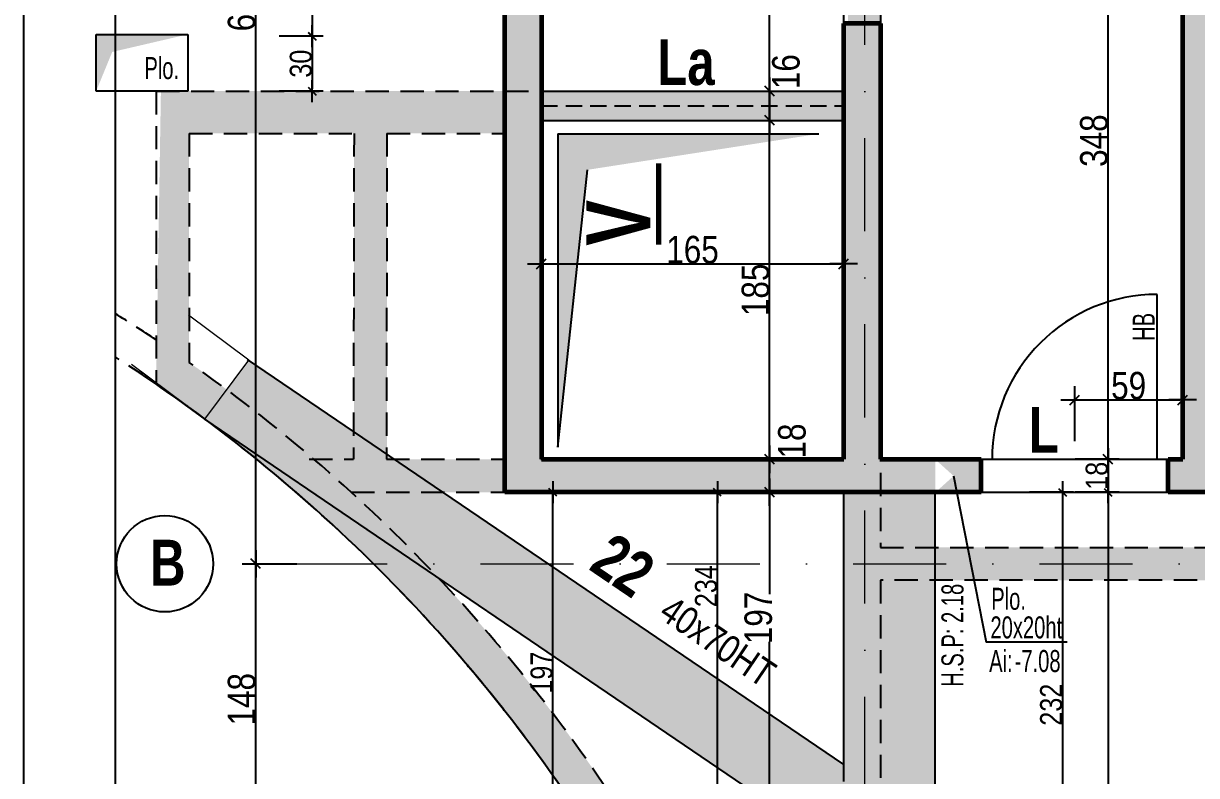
# Model space of a CAD drawing. Header units: millimetres. Extents: x 16050 to 21990, y -27198 to -22998.
# Drawn here: x 16050 to 16690, y -24530 to -24119 of the extents above; entities that cross this region are included whole.
import ezdxf
from ezdxf.enums import TextEntityAlignment as Align

# ---------------------------------------------------------------- set-up
doc = ezdxf.new("R2010")
doc.units = ezdxf.units.MM
doc.linetypes.add('CACHEX2', pattern=[19.049999999999997, 12.7, -6.35])
doc.linetypes.add('TIRETPTX2', pattern=[50.8, 25.4, -12.7, 0, -12.7])
for name, color, linetype in [('01-Cad  2', 1, 'Continuous'), ('01_cote_gen', 4, 'Continuous'), ('01_linteaux', 2, 'Continuous'), ('01_murs_sup', 2, 'CACHEX2'), ('01_poch_BN', 9, 'Continuous'), ('01_poch_murs', 253, 'Continuous'), ('01_resv', 32, 'Continuous'), ('01_texte', 230, 'Continuous'), ('AA_COTES', 2, 'Continuous')]:
    doc.layers.add(name, color=color, linetype=linetype)
for name, color, linetype, lineweight in [('01_murs_coup', 5, 'Continuous', 60), ('01_tram_axes', 2, 'TIRETPTX2', 9), ('_GAZELEC-RESERVATION', 1, 'Continuous', 18)]:
    doc.layers.add(name, color=color, linetype=linetype, lineweight=lineweight)
doc.styles.add('ARIAL NA', font='ARIALN.TTF')
doc.styles.add('impact', font='impact.ttf')
doc.styles.add('STYLE2', font='ARIALN.TTF')
doc.dimstyles.new('JB50', dxfattribs={"dimscale": 0.1, "dimtxt": 150, "dimasz": 15, "dimexe": 0.1, "dimexo": 0.1, "dimgap": 0.09, "dimtad": 1, "dimdec": 1, "dimdsep": 46, "dimtxsty": 'STYLE2', "dimblk1": 'BOND_G', "dimblk2": 'BOND_D', "dimsah": 1, "dimcen": 1.5, "dimdle": 0.01, "dimse1": 1, "dimse2": 1, "dimclrd": 4, "dimclre": 2, "dimclrt": 6, "dimazin": 2, "dimtfac": 2.333333333333333, "dimtdec": 1, "dimtix": 1, "dimtmove": 2, "dimatfit": 3, "dimldrblk": 'BOND_G', "dimfxl": 1, "dimtolj": 1, "dimtzin": 0, "dimarcsym": 0})
doc.dimstyles.new('JB50res', dxfattribs={"dimscale": 0.1, "dimtxt": 120, "dimasz": 12, "dimexe": 0.1, "dimexo": 0.1, "dimgap": 0.09, "dimtad": 1, "dimdec": 1, "dimdsep": 46, "dimtxsty": 'STYLE2', "dimblk1": 'BOND_G', "dimblk2": 'BOND_D', "dimsah": 1, "dimcen": 1.5, "dimdle": 0.01, "dimse1": 1, "dimse2": 1, "dimclrd": 4, "dimclre": 2, "dimclrt": 6, "dimazin": 2, "dimtfac": 2.333333333333333, "dimtdec": 1, "dimtix": 1, "dimtmove": 2, "dimatfit": 3, "dimldrblk": 'BOND_G', "dimfxl": 1, "dimtolj": 1, "dimtzin": 0, "dimarcsym": 0})

# ---------------------------------------------------------------- blocks, each defined once
blk = doc.blocks.new('BOND_G')
at = {"layer": 'AA_COTES', "color": 0}
for p, q in [((0, -5), (0, 14.99999999999999)), ((5, 0), (-5, 0)), ((1.767766952966312, 1.767766952966312), (-1.767766952966426, -1.767766952966426))]:
    blk.add_line(p, q, dxfattribs=at)
blk = doc.blocks.new('BOND_D')
at = {"layer": 'AA_COTES', "color": 0}
for p, q in [((0, 5), (0, -15)), ((5, 0), (-5, 0)), ((-1.767766952966312, -1.767766952966312), (1.767766952966426, 1.767766952966426))]:
    blk.add_line(p, q, dxfattribs=at)
blk = doc.blocks.new('*D5318')
at = {"layer": '01_cote_gen', "color": 4, "lineweight": -2, "transparency": 16777216}
blk.add_line((16624.74393847551, -24324.93807375298), (16680.71368405436, -24324.93807375298), dxfattribs=at)
at = {"layer": 'Defpoints', "color": 0, "transparency": 16777216}
for p in [(16682.21368405436, -24324.93807375298), (16682.21368405436, -24326.41220183568), (16623.24393847551, -24344.53766391799)]:
    blk.add_point(p, dxfattribs=at)
at = {"layer": '01_cote_gen', "color": 4, "lineweight": -2, "transparency": 16777216, "xscale": 1.5, "yscale": 1.5, "zscale": 1.5, "rotation": 180}
blk.add_blockref('BOND_G', (16623.24393847551, -24324.93807375298), dxfattribs=at)
at = {"layer": '01_cote_gen', "color": 4, "lineweight": -2, "transparency": 16777216, "xscale": 1.5, "yscale": 1.5, "zscale": 1.5}
blk.add_blockref('BOND_D', (16682.21368405436, -24324.93807375298), dxfattribs=at)
at = {"layer": '01_cote_gen', "color": 6, "transparency": 16777216, "insert": (16652.72881126493, -24317.27047893716), "char_height": 15, "attachment_point": 5, "style": 'STYLE2'}
blk.add_mtext('\\A1;59', dxfattribs=at)
blk = doc.blocks.new('*D5312')
at = {"layer": '01_cote_gen', "color": 4, "lineweight": -2, "transparency": 16777216}
blk.add_line((16333.71368115908, -24250.67171526328), (16495.72076996556, -24250.67171526328), dxfattribs=at)
at = {"layer": 'Defpoints', "color": 0, "transparency": 16777216}
for p in [(16497.22076996556, -24250.67171526328), (16332.21368115908, -24258.17171526328), (16497.22076996556, -24258.17305921235)]:
    blk.add_point(p, dxfattribs=at)
at = {"layer": '01_cote_gen', "color": 4, "lineweight": -2, "transparency": 16777216, "xscale": 1.5, "yscale": 1.5, "zscale": 1.5, "rotation": 180}
blk.add_blockref('BOND_G', (16332.21368115908, -24250.67171526328), dxfattribs=at)
at = {"layer": '01_cote_gen', "color": 4, "lineweight": -2, "transparency": 16777216, "xscale": 1.5, "yscale": 1.5, "zscale": 1.5}
blk.add_blockref('BOND_D', (16497.22076996556, -24250.67171526328), dxfattribs=at)
at = {"layer": '01_cote_gen', "color": 6, "transparency": 16777216, "insert": (16414.71722556232, -24243.00412044745), "char_height": 15, "attachment_point": 5, "style": 'STYLE2'}
blk.add_mtext('\\A1;165', dxfattribs=at)
blk = doc.blocks.new('*D5313')
at = {"layer": '01_cote_gen', "color": 4, "lineweight": -2, "transparency": 16777216}
blk.add_line((16456.80141729712, -24373.876228382), (16456.80141729712, -24358.87622872954), dxfattribs=at)
at = {"layer": 'Defpoints', "color": 0, "transparency": 16777216}
for p in [(16456.80141729712, -24357.37622872954), (16479.30141730129, -24357.37622872954), (16479.30141729712, -24375.376228382)]:
    blk.add_point(p, dxfattribs=at)
at = {"layer": '01_cote_gen', "color": 4, "lineweight": -2, "transparency": 16777216, "xscale": 1.5, "yscale": 1.5, "zscale": 1.5}
for name, p, rotation in [('BOND_D', (16456.80141729712, -24357.37622872954), 90), ('BOND_G', (16456.80141729712, -24375.376228382), 270)]:
    blk.add_blockref(name, p, dxfattribs=dict(at, rotation=rotation))
at = {"layer": '01_cote_gen', "color": 6, "transparency": 16777216, "insert": (16469.02034549974, -24347.40548871299), "char_height": 15, "attachment_point": 5, "rotation": 90, "style": 'STYLE2'}
blk.add_mtext('\\A1;18', dxfattribs=at)
blk = doc.blocks.new('*D5321')
at = {"layer": '01_cote_gen', "color": 4, "lineweight": -2, "transparency": 16777216}
blk.add_line((16456.80141729712, -24355.87622872954), (16456.80141729712, -24173.876228382), dxfattribs=at)
at = {"layer": 'Defpoints', "color": 0, "transparency": 16777216}
for p in [(16456.80141729712, -24172.376228382), (16479.3014173166, -24172.376228382), (16479.30141729712, -24357.37622872954)]:
    blk.add_point(p, dxfattribs=at)
at = {"layer": '01_cote_gen', "color": 4, "lineweight": -2, "transparency": 16777216, "xscale": 1.5, "yscale": 1.5, "zscale": 1.5}
for name, p, rotation in [('BOND_D', (16456.80141729712, -24172.376228382), 90), ('BOND_G', (16456.80141729712, -24357.37622872954), 270)]:
    blk.add_blockref(name, p, dxfattribs=dict(at, rotation=rotation))
at = {"layer": '01_cote_gen', "color": 6, "transparency": 16777216, "insert": (16449.1338224813, -24264.87622855576), "char_height": 15, "attachment_point": 5, "rotation": 90, "style": 'STYLE2'}
blk.add_mtext('\\A1;185', dxfattribs=at)
blk = doc.blocks.new('*D5322')
at = {"layer": '01_cote_gen', "color": 4, "lineweight": -2, "transparency": 16777216}
blk.add_line((16456.80141729712, -24170.876228382), (16456.80141729712, -24157.876228382), dxfattribs=at)
at = {"layer": 'Defpoints', "color": 0, "transparency": 16777216}
for p in [(16456.80141729712, -24156.376228382), (16479.3014172988, -24156.376228382), (16479.30141729712, -24172.376228382)]:
    blk.add_point(p, dxfattribs=at)
at = {"layer": '01_cote_gen', "color": 4, "lineweight": -2, "transparency": 16777216, "xscale": 1.5, "yscale": 1.5, "zscale": 1.5}
for name, p, rotation in [('BOND_D', (16456.80141729712, -24156.376228382), 90), ('BOND_G', (16456.80141729712, -24172.376228382), 270)]:
    blk.add_blockref(name, p, dxfattribs=dict(at, rotation=rotation))
at = {"layer": '01_cote_gen', "color": 6, "transparency": 16777216, "insert": (16465.77421064326, -24145.75069679349), "char_height": 15, "attachment_point": 5, "rotation": 90, "style": 'STYLE2'}
blk.add_mtext('\\A1;16', dxfattribs=at)
blk = doc.blocks.new('*D5323')
at = {"layer": '01_cote_gen', "color": 4, "lineweight": -2, "transparency": 16777216}
blk.add_line((16456.80141729712, -24154.87622838388), (16456.80141729712, -24010.91393193201), dxfattribs=at)
at = {"layer": 'Defpoints', "color": 0, "transparency": 16777216}
for p in [(16456.80141729712, -24009.41393193201), (16480.77084403004, -24009.41393193201), (16497.21981089733, -24156.37622838388)]:
    blk.add_point(p, dxfattribs=at)
at = {"layer": '01_cote_gen', "color": 4, "lineweight": -2, "transparency": 16777216, "xscale": 1.5, "yscale": 1.5, "zscale": 1.5}
for name, p, rotation in [('BOND_D', (16456.80141729712, -24009.41393193201), 90), ('BOND_G', (16456.80141729712, -24156.37622838388), 270)]:
    blk.add_blockref(name, p, dxfattribs=dict(at, rotation=rotation))
at = {"layer": '01_cote_gen', "color": 6, "transparency": 16777216, "insert": (16449.26172152632, -24072.30569753122), "char_height": 15, "attachment_point": 5, "rotation": 90, "style": 'STYLE2'}
blk.add_mtext('\\A1;147', dxfattribs=at)
blk = doc.blocks.new('*D5324')
at = {"layer": '01_cote_gen', "color": 4, "lineweight": -2, "transparency": 16777216}
blk.add_line((16641.49295428441, -24355.87622839865), (16641.49295428441, -24010.91393731476), dxfattribs=at)
at = {"layer": 'Defpoints', "color": 0, "transparency": 16777216}
for p in [(16641.49295428441, -24009.41393731476), (16648.99295432044, -24009.41393731476), (16648.99295428441, -24357.37622839865)]:
    blk.add_point(p, dxfattribs=at)
at = {"layer": '01_cote_gen', "color": 4, "lineweight": -2, "transparency": 16777216, "xscale": 1.5, "yscale": 1.5, "zscale": 1.5}
for name, p, rotation in [('BOND_D', (16641.49295428441, -24009.41393731476), 90), ('BOND_G', (16641.49295428441, -24357.37622839865), 270)]:
    blk.add_blockref(name, p, dxfattribs=dict(at, rotation=rotation))
at = {"layer": '01_cote_gen', "color": 6, "transparency": 16777216, "insert": (16633.82535946858, -24183.3950828567), "char_height": 15, "attachment_point": 5, "rotation": 90, "style": 'STYLE2'}
blk.add_mtext('\\A1;348', dxfattribs=at)
blk = doc.blocks.new('*D5468')
at = {"layer": '01_cote_gen', "color": 4, "lineweight": -2, "ltscale": 3, "transparency": 16777216}
blk.add_line((16176.35686129236, -24560.91393007614), (16176.35686129236, -24415.91393005919), dxfattribs=at)
at = {"layer": 'Defpoints', "color": 0, "ltscale": 3, "transparency": 16777216}
for p in [(16176.35686129236, -24414.41393005919), (16268.14175490055, -24414.41393005919), (16176.35686129236, -24562.41393007614)]:
    blk.add_point(p, dxfattribs=at)
at = {"layer": '01_cote_gen', "color": 4, "lineweight": -2, "ltscale": 3, "transparency": 16777216, "xscale": 1.5, "yscale": 1.5, "zscale": 1.5}
for name, p, rotation in [('BOND_D', (16176.35686129236, -24414.41393005919), 90), ('BOND_G', (16176.35686129236, -24562.41393007614), 270)]:
    blk.add_blockref(name, p, dxfattribs=dict(at, rotation=rotation))
at = {"layer": '01_cote_gen', "color": 6, "ltscale": 3, "transparency": 16777216, "insert": (16168.68926647654, -24488.41393006766), "char_height": 15, "attachment_point": 5, "rotation": 90, "style": 'STYLE2'}
blk.add_mtext('\\A1;148', dxfattribs=at)
blk = doc.blocks.new('*D5469')
at = {"layer": '01_cote_gen', "color": 4, "lineweight": -2, "ltscale": 3, "transparency": 16777216}
blk.add_line((16176.35686129236, -24412.91393005919), (16176.35686129236, -23805.91393041455), dxfattribs=at)
at = {"layer": 'Defpoints', "color": 0, "ltscale": 3, "transparency": 16777216}
for p in [(16173.78086309056, -23804.41393041455), (16176.35686129236, -23804.41393041455), (16119.61603673997, -24414.41393005919)]:
    blk.add_point(p, dxfattribs=at)
at = {"layer": '01_cote_gen', "color": 4, "lineweight": -2, "ltscale": 3, "transparency": 16777216, "xscale": 1.5, "yscale": 1.5, "zscale": 1.5}
for name, p, rotation in [('BOND_D', (16176.35686129236, -23804.41393041455), 90), ('BOND_G', (16176.35686129236, -24414.41393005919), 270)]:
    blk.add_blockref(name, p, dxfattribs=dict(at, rotation=rotation))
at = {"layer": '01_cote_gen', "color": 6, "ltscale": 3, "transparency": 16777216, "insert": (16168.68926647654, -24109.41393023686), "char_height": 15, "attachment_point": 5, "rotation": 90, "style": 'STYLE2'}
blk.add_mtext('\\A1;610', dxfattribs=at)
blk = doc.blocks.new('*D7366')
at = {"layer": '01_cote_gen', "color": 4, "lineweight": -2, "ltscale": 0.1, "transparency": 16777216}
blk.add_line((16641.49295428441, -24358.57622839697), (16641.49295428441, -24374.17622839697), dxfattribs=at)
at = {"layer": 'Defpoints', "color": 0, "ltscale": 0.1, "transparency": 16777216}
for p in [(16623.21368405112, -24357.37622839697), (16623.21368404924, -24375.37622839697), (16641.49295428441, -24375.37622839697)]:
    blk.add_point(p, dxfattribs=at)
at = {"layer": '01_cote_gen', "color": 4, "lineweight": -2, "ltscale": 0.1, "transparency": 16777216, "xscale": 1.2, "yscale": 1.2, "zscale": 1.2}
for name, p, rotation in [('BOND_G', (16641.49295428441, -24357.37622839697), 90), ('BOND_D', (16641.49295428441, -24375.37622839697), 270)]:
    blk.add_blockref(name, p, dxfattribs=dict(at, rotation=rotation))
at = {"layer": '01_cote_gen', "color": 6, "ltscale": 0.1, "transparency": 16777216, "insert": (16635.35707843175, -24366.37622839696), "char_height": 12, "attachment_point": 5, "rotation": 90, "style": 'STYLE2'}
blk.add_mtext('\\A1;18', dxfattribs=at)
blk = doc.blocks.new('*D7367')
at = {"layer": '01_cote_gen', "color": 4, "lineweight": -2, "ltscale": 0.1, "transparency": 16777216}
blk.add_line((16641.49295428441, -24376.57622839697), (16641.4929542844, -24925.21694104262), dxfattribs=at)
at = {"layer": 'Defpoints', "color": 0, "ltscale": 0.1, "transparency": 16777216}
for p in [(16623.21368404924, -24375.37622839697), (16623.23056577023, -24926.41694104263), (16641.4929542844, -24926.41694104263)]:
    blk.add_point(p, dxfattribs=at)
at = {"layer": '01_cote_gen', "color": 4, "lineweight": -2, "ltscale": 0.1, "transparency": 16777216, "xscale": 1.2, "yscale": 1.2, "zscale": 1.2}
for name, p, rotation in [('BOND_G', (16641.49295428441, -24375.37622839697), 90), ('BOND_D', (16641.4929542844, -24926.41694104263), 270)]:
    blk.add_blockref(name, p, dxfattribs=dict(at, rotation=rotation))
at = {"layer": '01_cote_gen', "color": 6, "ltscale": 0.1, "transparency": 16777216, "insert": (16635.35707843175, -24650.89658471979), "char_height": 12, "attachment_point": 5, "rotation": 90, "style": 'STYLE2'}
blk.add_mtext('\\A1;551', dxfattribs=at)
blk = doc.blocks.new('*D7754')
at = {"layer": '01_texte', "color": 4, "lineweight": -2, "ltscale": 200, "transparency": 16777216}
blk.add_line((16090.44490746237, -24090.29008620607), (16138.01979880851, -24090.29008620607), dxfattribs=at)
at = {"layer": 'Defpoints', "color": 0, "ltscale": 200, "transparency": 16777216}
for p in [(16139.21979880852, -24090.29008620607), (16089.24490746237, -24126.40293730512), (16139.21979880852, -24126.40293730512)]:
    blk.add_point(p, dxfattribs=at)
at = {"layer": '01_texte', "color": 4, "lineweight": -2, "ltscale": 200, "transparency": 16777216, "xscale": 1.2, "yscale": 1.2, "zscale": 1.2, "rotation": 180}
blk.add_blockref('BOND_G', (16089.24490746237, -24090.29008620607), dxfattribs=at)
at = {"layer": '01_texte', "color": 4, "lineweight": -2, "ltscale": 200, "transparency": 16777216, "xscale": 1.2, "yscale": 1.2, "zscale": 1.2}
blk.add_blockref('BOND_D', (16139.21979880852, -24090.29008620607), dxfattribs=at)
at = {"layer": '01_texte', "color": 6, "ltscale": 200, "transparency": 16777216, "insert": (16114.23235313545, -24084.15421035341), "char_height": 12, "attachment_point": 5, "style": 'STYLE2'}
blk.add_mtext('\\A1;50', dxfattribs=at)
blk = doc.blocks.new('*D7756')
at = {"layer": '01_texte', "color": 4, "lineweight": -2, "ltscale": 200, "transparency": 16777216}
blk.add_line((16207.12518405955, -23822.61393017129), (16207.12518405955, -24125.19975964395), dxfattribs=at)
at = {"layer": 'Defpoints', "color": 0, "ltscale": 200, "transparency": 16777216}
for p in [(16223.3214094583, -23821.41393017129), (16139.21979880852, -24126.39975964395), (16207.12518405955, -24126.39975964395)]:
    blk.add_point(p, dxfattribs=at)
at = {"layer": '01_texte', "color": 4, "lineweight": -2, "ltscale": 200, "transparency": 16777216, "xscale": 1.2, "yscale": 1.2, "zscale": 1.2}
for name, p, rotation in [('BOND_G', (16207.12518405955, -23821.41393017129), 90), ('BOND_D', (16207.12518405955, -24126.39975964395), 270)]:
    blk.add_blockref(name, p, dxfattribs=dict(at, rotation=rotation))
at = {"layer": '01_texte', "color": 6, "ltscale": 200, "transparency": 16777216, "insert": (16200.98930820689, -23973.90684490761), "char_height": 12, "attachment_point": 5, "rotation": 90, "style": 'STYLE2'}
blk.add_mtext('\\A1;305', dxfattribs=at)
blk = doc.blocks.new('*D7757')
at = {"layer": '01_texte', "color": 4, "lineweight": -2, "ltscale": 200, "transparency": 16777216}
blk.add_line((16207.12518405955, -24127.56054039413), (16207.12518405955, -24155.17622836651), dxfattribs=at)
at = {"layer": 'Defpoints', "color": 0, "ltscale": 200, "transparency": 16777216}
for p in [(16201.12518405955, -24126.36054039413), (16201.12518405955, -24156.37622836651), (16207.12518405955, -24156.37622836651)]:
    blk.add_point(p, dxfattribs=at)
at = {"layer": '01_texte', "color": 4, "lineweight": -2, "ltscale": 200, "transparency": 16777216, "xscale": 1.2, "yscale": 1.2, "zscale": 1.2}
for name, p, rotation in [('BOND_G', (16207.12518405955, -24126.36054039413), 90), ('BOND_D', (16207.12518405955, -24156.37622836651), 270)]:
    blk.add_blockref(name, p, dxfattribs=dict(at, rotation=rotation))
at = {"layer": '01_texte', "color": 6, "ltscale": 200, "transparency": 16777216, "insert": (16200.98930820689, -24141.36838438032), "char_height": 12, "attachment_point": 5, "rotation": 90, "style": 'STYLE2'}
blk.add_mtext('\\A1;30', dxfattribs=at)
blk = doc.blocks.new('*D7787')
at = {"layer": '01_texte', "color": 4, "lineweight": -2, "ltscale": 200, "transparency": 16777216}
blk.add_line((16616.60744209926, -24376.57622839407), (16616.60744209925, -24606.17224478113), dxfattribs=at)
at = {"layer": 'Defpoints', "color": 0, "ltscale": 200, "transparency": 16777216}
for p in [(16595.61860503998, -24375.37622839407), (16582.26628271225, -24607.37224478113), (16616.60744209925, -24607.37224478113)]:
    blk.add_point(p, dxfattribs=at)
at = {"layer": '01_texte', "color": 4, "lineweight": -2, "ltscale": 200, "transparency": 16777216, "xscale": 1.2, "yscale": 1.2, "zscale": 1.2}
for name, p, rotation in [('BOND_G', (16616.60744209926, -24375.37622839407), 90), ('BOND_D', (16616.60744209925, -24607.37224478113), 270)]:
    blk.add_blockref(name, p, dxfattribs=dict(at, rotation=rotation))
at = {"layer": '01_texte', "color": 6, "ltscale": 200, "transparency": 16777216, "insert": (16610.4715662466, -24491.3742365876), "char_height": 12, "attachment_point": 5, "rotation": 90, "style": 'STYLE2'}
blk.add_mtext('\\A1;232', dxfattribs=at)
blk = doc.blocks.new('*D7838')
at = {"layer": '01_resv', "color": 4, "lineweight": -2, "ltscale": 200, "transparency": 16777216}
blk.add_line((16338.51053725241, -24571.18680245285), (16338.51053725241, -24376.61537716647), dxfattribs=at)
at = {"layer": 'Defpoints', "color": 0, "ltscale": 200, "transparency": 16777216}
for p in [(16338.51053725241, -24375.41537716647), (16362.8707350739, -24375.41537716647), (16356.51053725241, -24572.38680245285)]:
    blk.add_point(p, dxfattribs=at)
at = {"layer": '01_resv', "color": 4, "lineweight": -2, "ltscale": 200, "transparency": 16777216, "xscale": 1.2, "yscale": 1.2, "zscale": 1.2}
for name, p, rotation in [('BOND_D', (16338.51053725241, -24375.41537716647), 90), ('BOND_G', (16338.51053725241, -24572.38680245285), 270)]:
    blk.add_blockref(name, p, dxfattribs=dict(at, rotation=rotation))
at = {"layer": '01_resv', "color": 6, "ltscale": 200, "transparency": 16777216, "insert": (16332.37466139976, -24473.90108980965), "char_height": 12, "attachment_point": 5, "rotation": 90, "style": 'STYLE2'}
blk.add_mtext('\\A1;197', dxfattribs=at)
blk = doc.blocks.new('*D7842')
at = {"layer": '01_resv', "color": 4, "lineweight": -2, "ltscale": 200, "transparency": 16777216}
blk.add_line((16428.26741681981, -24608.16861139494), (16428.26741681982, -24376.576228382), dxfattribs=at)
at = {"layer": 'Defpoints', "color": 0, "ltscale": 200, "transparency": 16777216}
for p in [(16428.26741681982, -24375.376228382), (16464.30141729712, -24375.376228382), (16477.19957937229, -24609.36861139494)]:
    blk.add_point(p, dxfattribs=at)
at = {"layer": '01_resv', "color": 4, "lineweight": -2, "ltscale": 200, "transparency": 16777216, "xscale": 1.2, "yscale": 1.2, "zscale": 1.2}
for name, p, rotation in [('BOND_D', (16428.26741681982, -24375.376228382), 90), ('BOND_G', (16428.26741681981, -24609.36861139494), 270)]:
    blk.add_blockref(name, p, dxfattribs=dict(at, rotation=rotation))
at = {"layer": '01_resv', "color": 6, "ltscale": 200, "transparency": 16777216, "insert": (16422.13154096716, -24426.66300188688), "char_height": 12, "attachment_point": 5, "rotation": 90, "style": 'STYLE2'}
blk.add_mtext('\\A1;234', dxfattribs=at)
blk = doc.blocks.new('*D7847')
at = {"layer": '01_cote_gen', "color": 4, "lineweight": -2, "transparency": 16777216}
for p, q in [((16456.80141729712, -24376.91537716647), (16456.80141729712, -24430.986922355)), ((16456.80141729712, -24570.91392985719), (16456.80141729712, -24457.01447215037))]:
    blk.add_line(p, q, dxfattribs=at)
at = {"layer": 'Defpoints', "color": 0, "transparency": 16777216}
for p in [(16456.80141729712, -24375.41537716647), (16488.04728554434, -24375.41537716647), (16497.21809256056, -24572.41392985719)]:
    blk.add_point(p, dxfattribs=at)
at = {"layer": '01_cote_gen', "color": 4, "lineweight": -2, "transparency": 16777216, "xscale": 1.5, "yscale": 1.5, "zscale": 1.5}
for name, p, rotation in [('BOND_D', (16456.80141729712, -24375.41537716647), 90), ('BOND_G', (16456.80141729712, -24572.41392985719), 270)]:
    blk.add_blockref(name, p, dxfattribs=dict(at, rotation=rotation))
at = {"layer": '01_cote_gen', "color": 6, "transparency": 16777216, "insert": (16450.66554144446, -24444.00069725268), "char_height": 15, "attachment_point": 5, "rotation": 90, "style": 'STYLE2'}
blk.add_mtext('\\A1;197', dxfattribs=at)

msp = doc.modelspace()

# ---------------------------------------------------------------- hatches: boundary and pattern name
at = {"layer": '01_murs_sup', "ltscale": 0.1}
h = msp.add_hatch(dxfattribs=at)
h.set_pattern_fill('DASH', color=256, scale=2.5, angle=135)
h.set_pattern_definition([(135, (16292.66067989183, 9350.106249136039), (-11.22532015133644, 8.881784197001252e-16), [7.9375, -7.9375])])
edge = h.paths.add_edge_path()
edge.add_line((17705.22079610494, -23796.41539506754), (17559.24104834594, -23796.41539506753))
edge.add_line((17559.24104834594, -23796.41539506753), (17559.24104833078, -23812.41539506753))
edge.add_line((17559.24104833078, -23812.41539506753), (17689.22079610494, -23812.4153951906))
edge.add_line((17689.22079610494, -23812.4153951906), (17689.22079610494, -24405.47082959298))
edge.add_line((17689.22079610494, -24405.47082959298), (17127.22084058023, -24405.47082959298))
edge.add_line((17127.22084058023, -24405.47082959298), (17127.22084058023, -24315.54196666288))
edge.add_line((17127.22084058023, -24315.54196666288), (17109.22084058023, -24315.54196666288))
edge.add_line((17109.22084058023, -24315.54196666288), (17109.22084058023, -24405.47082959298))
edge.add_line((17109.22084058023, -24405.47082959298), (16517.22059811673, -24405.47082959298))
edge.add_line((16517.22059811673, -24405.47082959298), (16517.22059811673, -23812.41539506753))
edge.add_line((16517.22059811673, -23812.41539506753), (16729.22084058023, -23812.41539506753))
edge.add_line((16729.22084058023, -23812.41539506753), (16729.22084058023, -23796.41539506753))
edge.add_line((16729.22084058023, -23796.41539506753), (16702.22083706385, -23796.41539506753))
edge.add_line((16702.22083706385, -23796.41539506753), (16702.22083706385, -23796.41555334018))
edge.add_line((16702.22083706385, -23796.41555334018), (16497.2279141825, -23796.41393010276))
edge.add_line((16497.2279141825, -23796.41393010276), (16499.84690070284, -24156.37622836651))
edge.add_line((16499.84690070284, -24156.37622836651), (16124.5926977623, -24156.37622836651))
edge.add_line((16124.5926977623, -24156.37622836651), (16121.97083681319, -24316.32514881953))
edge.add_arc((15631.72303315123, -25029.58467028727), 865.4952651284592, 31.885060788712792, 55.49792049891829, ccw=False)
edge.add_line((16366.62323559859, -24572.41539485136), (16497.22176941124, -24572.41539485196))
edge.add_line((16497.22176941124, -24572.41539485196), (16497.22176941124, -25180.41539481542))
edge.add_line((16497.22176941124, -25180.41539481542), (16706.22082985226, -25180.41539481542))
edge.add_line((16706.22082985226, -25180.41539481542), (16706.22082985226, -25164.41539481542))
edge.add_line((16706.22082985226, -25164.41539481542), (16517.22059811673, -25164.41539481542))
edge.add_line((16517.22059811673, -25164.41539481542), (16517.22059811673, -24423.47082959298))
edge.add_line((16517.22059811673, -24423.47082959298), (17109.22084058023, -24423.47082959298))
edge.add_line((17109.22084058023, -24423.47082959298), (17109.22084058023, -24553.41539152693))
edge.add_line((17109.22084058023, -24553.41539152693), (16893.14419582311, -24553.41539152693))
edge.add_line((16893.14419582311, -24553.41539152693), (16893.14419582311, -24571.41539152693))
edge.add_line((16893.14419582311, -24571.41539152693), (17109.22084058023, -24571.41539152693))
edge.add_line((17109.22084058023, -24571.41539152693), (17109.22084058023, -25164.41539481542))
edge.add_line((17109.22084058023, -25164.41539481542), (17006.22082984753, -25164.41539481542))
edge.add_line((17006.22082984753, -25164.41539481542), (17006.22082984753, -25180.41539481542))
edge.add_line((17006.22082984753, -25180.41539481542), (17286.22082985226, -25180.41539481542))
edge.add_line((17286.22082985226, -25180.41539481542), (17286.22082985226, -25164.41539481542))
edge.add_line((17286.22082985226, -25164.41539481542), (17127.22084058023, -25164.41539481542))
edge.add_line((17127.22084058023, -25164.41539481542), (17127.22084058023, -24571.41539152693))
edge.add_line((17127.22084058023, -24571.41539152693), (17321.14418257403, -24571.41539152693))
edge.add_line((17321.14418257403, -24571.41539152693), (17321.14418257403, -24553.41539152693))
edge.add_line((17321.14418257403, -24553.41539152693), (17127.22084058023, -24553.41539152693))
edge.add_line((17127.22084058023, -24553.41539152693), (17127.22084058023, -24423.47082959298))
edge.add_line((17127.22084058023, -24423.47082959298), (17411.1441958231, -24423.47082959298))
edge.add_line((17411.1441958231, -24423.47082959298), (17411.1441958231, -24571.41539152693))
edge.add_line((17411.1441958231, -24571.41539152693), (17429.1441958231, -24571.41539152693))
edge.add_line((17429.1441958231, -24571.41539152693), (17429.1441958231, -24423.47082959298))
edge.add_line((17429.1441958231, -24423.47082959298), (17689.22079610494, -24423.47082959298))
edge.add_line((17689.22079610494, -24423.47082959298), (17689.22079610494, -25164.41539481543))
edge.add_line((17689.22079610494, -25164.41539481543), (17586.22082985226, -25164.41539481543))
edge.add_line((17586.22082985226, -25164.41539481543), (17586.22082985226, -25180.41539481543))
edge.add_line((17586.22082985226, -25180.41539481543), (17705.22079610494, -25180.41539481543))
edge.add_line((17705.22079610494, -25180.41539481543), (17705.22079610494, -23796.41539506754))
edge = h.paths.add_edge_path(flags=16)
edge.add_line((16497.22192778134, -24552.41539485196), (16377.65288718908, -24552.41539485141))
edge.add_arc((15631.72303315122, -25029.58467028728), 885.4952651284636, 32.60693550189183, 54.97246064436985)
edge.add_line((16139.97083681319, -24304.47362042132), (16139.97083681319, -24179.41538902752))
edge.add_line((16139.97083681319, -24179.41538902752), (16229.97083673333, -24179.41538902752))
edge.add_line((16229.97083673333, -24179.41538902752), (16229.92287599447, -24357.37968193891))
edge.add_line((16229.92287599447, -24357.37968193891), (16205.78101104905, -24357.37968193891))
edge.add_arc((16145.91347267943, -24456.20302367169), 115.5429574732747, 44.36286245593851, 58.792367126508, ccw=False)
edge.add_line((16228.51814079098, -24375.41537716647), (16497.22332935681, -24375.41537716647))
edge.add_line((16497.22332935681, -24375.41537716647), (16497.22192778134, -24552.41539485196))
h.paths.add_polyline_path([(16497.22348772698, -24357.37622838679), (16332.22084679502, -24357.37622838679), (16332.22086300307, -24172.37622837519), (16497.22488138438, -24172.37622837519)], flags=16)
h.paths.add_polyline_path([(16312.22084679495, -24357.38810957447), (16247.97083673333, -24357.38810957447), (16247.97083673333, -24179.41538902752), (16312.22086300233, -24179.41538902752)], flags=16)
at = {"layer": '01_poch_BN', "ltscale": 200}
h = msp.add_hatch(color=256, dxfattribs=at)
h.dxf.hatch_style = 1
h.paths.add_polyline_path([(17108.21980229127, -24256.41443949747), (16700.21984926314, -24256.41443951182), (16700.2198492656, -24326.41443951182), (16763.22510448951, -24326.41443950961), (16763.21696045661, -24926.41265250636), (16547.22373533878, -24926.41926954069), (16547.22373531938, -24375.37622838212), (16497.22373531938, -24375.37622838388), (16497.22373532462, -24524.04604080202), (16172.55726112075, -24303.30114594171), (16148.64484741137, -24335.41272118098), (16497.22373532632, -24572.41597244672), (16497.22373533878, -24926.43243023194), (16517.22373533815, -24926.43258860206), (16517.22318108426, -24996.43258865189), (17108.21980232518, -24996.41448324637), (17108.21980232518, -24926.41448321352), (17128.21980232518, -24926.41448321352), (17128.21980232518, -24996.41448321352), (17685.21975762179, -24996.41448321352), (17685.21975762179, -24926.41448321352), (17456.21980233122, -24926.41448321352), (17456.21980233122, -24326.41443950648), (17685.21975761598, -24326.41443951327), (17685.21975761352, -24256.41443949747), (17128.21980233122, -24256.41443949747), (17128.21980233122, -24326.41443949676), (17108.21980229373, -24326.41443949747)])
h.paths.add_polyline_path([(17083.70019976495, -24326.41443949833), (17083.70019977163, -24926.41523438083), (16833.21696049217, -24926.42290802982), (16833.22510449596, -24326.41443950715)], flags=16)
h.paths.add_polyline_path([(17153.70019976494, -24326.41443949751), (17386.21980233122, -24326.41443950441), (17386.21980233122, -24926.41448321352), (17153.70019977163, -24926.41448321352)], flags=16)
h.paths.add_polyline_path([(18284.21978439768, -24256.41443951256), (17727.21975761598, -24256.41443951256), (17727.219757616, -24326.41443951256), (17957.21979587965, -24326.41443951256), (17957.21979587965, -24926.41443845739), (17727.21975775232, -24926.41443839717), (17727.2197577338, -24996.41443839717), (18284.21978451439, -24996.41443854304), (18284.21978453272, -24926.41443854304), (18027.21979587965, -24926.41443847572), (18027.21979587965, -24326.41443951256), (18284.21978439768, -24326.41443951256)])
h.paths.add_polyline_path([(19110.21979161597, -24256.41392986814), (18584.21979162501, -24256.41392972899), (18584.2197916301, -24326.41392972899), (18564.21979156008, -24326.41443951256), (18564.21979156469, -24256.41392972899), (18539.21976980657, -24256.41392972899), (18539.09306625704, -24896.41443003255), (18554.21979173767, -24896.41443003255), (18554.21979174295, -24876.41443002735), (18584.219791596, -24876.41443003529), (18609.09702711165, -24876.41443004195), (18609.20591298846, -24326.41392973554), (19110.21979159745, -24326.41392986814)])
h.paths.add_polyline_path([(17108.21980232518, -25110.41539481773), (16517.22227857836, -25110.41539482206), (16517.22172432448, -25180.41539482207), (17108.21980232518, -25180.41539481774)])
h.paths.add_polyline_path([(17685.21975762179, -25110.41539481351), (17128.21980232518, -25110.41539481759), (17128.21980232518, -25180.41539481759), (17685.21975762179, -25180.41539481351)])
h.paths.add_polyline_path([(18284.21978448453, -25110.41539480912), (17727.21975770365, -25110.4153948132), (17727.21975768513, -25180.4153948132), (18284.21978446619, -25180.41539480913)])
h.paths.add_polyline_path([(18554.21979167312, -25140.41539481585), (18304.21978447743, -25140.41539481767), (18304.21978446685, -25180.41539481767), (18554.21979166254, -25180.41539481585)])
h.paths.add_polyline_path([(18692.21979165502, -25140.41539481483), (18572.21979167312, -25140.41539481571), (18572.21979166254, -25180.41539481571), (18692.21979164443, -25180.41539481483)])
h.paths.add_polyline_path([(18710.21979165502, -25140.4153948147), (18692.21979165502, -25140.41539481483), (18692.21979164443, -25180.41539481483), (18710.21979164443, -25180.4153948147)])
h.paths.add_polyline_path([(18830.21979163099, -25140.41539481382), (18710.21979165502, -25140.4153948147), (18710.21979164444, -25180.4153948147), (18830.21979162041, -25180.41539481382)])
h.paths.add_polyline_path([(19110.21979138211, -25140.4153948879), (18850.21979163099, -25140.41539481912), (18850.21979162041, -25180.41539481912), (19110.21979137153, -25180.41539488789)])
at = {"layer": '01_poch_murs', "ltscale": 200}
h = msp.add_hatch(color=256, dxfattribs=at)
h.dxf.hatch_style = 1
h.paths.add_polyline_path([(17705.21975759736, -23796.41393012238), (16214.12211169372, -23796.41393009816), (16214.12211169372, -23821.41393017127), (16312.21979922079, -23821.4139301714), (16312.21979924028, -24375.37622839039), (16572.2198491215, -24375.37622838124), (16572.21984912564, -24357.37622839163), (16572.21368405112, -24357.37622839163), (16517.21981087205, -24357.37622838353), (16517.22791417149, -24119.41398586925), (16497.22791417212, -24119.4138274988), (16497.2198108763, -24357.37622838388), (16332.21979923933, -24357.37622838969), (16332.21979922708, -24009.41393749405), (16360.2198463008, -24009.41392981969), (16360.21984630494, -23991.41392981969), (16332.21979922708, -23991.41393749407), (16332.21979922675, -23982.30125179553), (16332.21368117334, -23982.30125179553), (16332.21368117334, -23952.31875049867), (16332.21447359157, -23935.36377158155), (16332.21368119464, -23935.36377158155), (16332.21368119464, -23905.3812702847), (16332.21979922079, -23821.41393017069), (16361.1971388551, -23821.41393016967), (16361.1971388551, -23821.41392991764), (16401.17685158346, -23821.41392991764), (16682.21984924783, -23821.41393015837), (16682.21984925381, -23991.41392935061), (16462.21984632513, -23991.41392935521), (16462.21984632324, -24009.41392935583), (16497.2279141825, -24009.41392934929), (16497.22791418278, -24017.41392985591), (16517.22791418222, -24017.4139298605), (16517.22791418194, -24009.41392934858), (16682.21984925444, -24009.41392934278), (16682.21984926669, -24357.37622837736), (16674.21984919174, -24357.37622898552), (16674.21984918985, -24375.37622898552), (16700.21984926732, -24375.37622837674), (16700.21984924783, -23821.41393015774), (17108.21980227597, -23821.41393014339), (17108.21980229092, -24246.41443949747), (17128.21980233122, -24246.41443949676), (17128.21980233122, -23821.41393008491), (17685.21975759824, -23821.41393019401), (17685.21975761317, -24246.41443951327), (17705.2197575972, -24246.41443951256)])

# ---------------------------------------------------------------- linework, layer by layer
at = {"layer": '01-Cad  2'}
for p, q in [((16049.58082770424, -22998.42682507508, 0.2997946808559618), (16049.58082770425, -27198.42680705682, -15.15466264632932)), ((16099.58082770424, -23048.42682507507, -9.990202748774205), (16099.58082770424, -27148.42684309337, -9.990202748774205))]:
    msp.add_line(p, q, dxfattribs=at)
at = {"layer": '01_linteaux'}
for p, q in [((16517.22174904154, -24017.41393730112), (16517.22094135191, -24119.41398565149)), ((16332.21368116837, -24156.37622836651), (16497.21981089733, -24156.37622838388)), ((16332.2136811667, -24172.37622836651), (16497.21981089566, -24172.37622838388)), ((16341.2366610186, -24179.68217870432), (16483.66004293782, -24179.68217870432)), ((16668.2136839967, -24357.37660314146), (16668.2136839967, -24267.37616786845)), ((16497.22373532462, -24524.04604080202), (16171.84769212179, -24302.81870088958)), ((16497.22373532632, -24572.41597244672), (16148.64659911764, -24335.41391218852)), ((16572.21368405112, -24357.37622839163), (16674.21368405112, -24357.37622840231)), ((16572.21368404924, -24375.37622839163), (16674.21368404923, -24375.37622840231))]:
    msp.add_line(p, q, dxfattribs=at)
at = {"layer": '01_linteaux', "linetype": 'CACHEX2', "ltscale": 0.7}
msp.add_line((16332.21368116753, -24164.37622836651), (16497.21981089649, -24164.37622838388), dxfattribs=at)
at = {"layer": '01_linteaux', "color": 253}
for p, q in [((16341.2366610186, -24179.68217870432), (16341.2366610186, -24350.71766170737)), ((16341.2366610186, -24350.71766170737), (16357.44725021036, -24199.32565160914))]:
    msp.add_line(p, q, dxfattribs=at)
at = {"layer": '01_linteaux', "ltscale": 0.1}
for p, q in [((16497.22373532462, -24524.04604080202), (16497.22373531938, -24375.37622838388)), ((16547.22373533878, -24926.42003023018), (16547.22373531938, -24375.37622838212))]:
    msp.add_line(p, q, dxfattribs=at)
at = {"layer": '01_linteaux'}
for centre, radius, start, end in [((16668.2136839967, -24357.37660314146), 90.00043527301285, 90, 180.0034697577783), ((15631.71935630054, -25029.58320529249), 865.4952651284611, 31.88506078932735, 56.63090056590492)]:
    msp.add_arc(centre, radius, start, end, dxfattribs=at)
at = {"layer": '01_linteaux', "color": 253}
for points in [[(16341.2366610186, -24179.68217870432), (16483.66004293782, -24179.68217870432), (16357.44725021036, -24199.32565160914)], [(16341.2366610186, -24350.71766170737), (16341.23666101861, -24179.68217870432), (16357.44725021036, -24199.32565160914)]]:
    msp.add_solid(points, dxfattribs=at)
at = {"layer": '01_murs_coup'}
for p, q in [((16312.21979924028, -24375.37622839039), (16312.21979922079, -23821.4139301714)), ((16332.21979922708, -24009.41392935509), (16332.21979923933, -24357.37622838969)), ((16682.21984926669, -24357.37622837736), (16682.21984925444, -24009.41392934278)), ((16497.2198108763, -24357.37622838388), (16497.22791417212, -24119.4138274988)), ((16517.22791417149, -24119.41398586925), (16497.22791417212, -24119.4138274988)), ((16517.22791417149, -24119.41398586925), (16517.21981087205, -24357.37622838353)), ((16332.21979923933, -24357.37622838969), (16497.2198108763, -24357.37622838388)), ((16517.21981087205, -24357.37622838353), (16572.21984919174, -24357.37622838122)), ((16572.2198491215, -24375.37622896206), (16572.21984912564, -24357.37622896206)), ((16572.2198491215, -24375.37622896206), (16572.21984912564, -24357.37622896206)), ((16572.21984918986, -24375.37622860299), (16572.21984919174, -24357.37622860299)), ((16674.21984912564, -24357.37622898552), (16682.21984926669, -24357.37622837736)), ((16674.2198491215, -24375.37622898552), (16674.21984912564, -24357.37622898552)), ((16674.21984918985, -24375.37622861366), (16674.21984919174, -24357.37622861366)), ((16572.21984918986, -24375.37622838124), (16312.21979924028, -24375.37622839039)), ((16700.21984926732, -24375.37622837674), (16674.2198491215, -24375.37622898552))]:
    msp.add_line(p, q, dxfattribs=at)
at = {"layer": '01_murs_coup', "linetype": 'Continuous', "lineweight": 5}
for p, q in [((16172.53430978283, -24303.33196690457), (16139.66959990488, -24278.63531913055)), ((16148.6439605206, -24335.41391217178), (16108.54152893657, -24305.55097559382)), ((16148.64396052051, -24335.41391217169), (16172.53430978283, -24303.33196690457))]:
    msp.add_line(p, q, dxfattribs=at)
at = {"layer": '01_murs_sup'}
for p, q in [((16497.22503975374, -24159.41538902752), (16497.2279141709, -23796.41539506753)), ((16517.22059811673, -23812.41539506753), (16517.22059811673, -24405.47082959298)), ((16121.97083681351, -24156.37622836651), (16332.21979923269, -24156.37622836651)), ((16121.97083681319, -24156.3762283665), (16121.97083681319, -24316.32514881953)), ((16139.97083681319, -24179.41538902752), (16229.97083673333, -24179.41538902752)), ((16139.97083681319, -24179.41538902752), (16139.97083681319, -24304.47362042132)), ((16229.97083673333, -24179.41538902752), (16229.64170629347, -24357.38810957447)), ((16247.97083673333, -24179.41538902752), (16247.64170629347, -24357.38810957447)), ((16247.97083673333, -24179.41538902752), (16312.22086300233, -24179.41538902752)), ((16312.22086300233, -24179.41538902752), (16311.89171635509, -24357.38810957447)), ((16332.22086300233, -24179.41538902752), (16331.89171635509, -24357.38810957447)), ((16496.89435728705, -24357.38810957447), (16497.22488138364, -24179.41538902752)), ((16205.49984134805, -24357.38810957447), (16229.64170629347, -24357.38810957447)), ((16247.64170629347, -24357.38810957447), (16311.89171635509, -24357.38810957447)), ((16331.89171635509, -24357.38810957447), (16496.89435728705, -24357.38810957447)), ((16228.51814079098, -24375.41537716647), (16497.22332935681, -24375.41537716647)), ((16497.22192778134, -24552.41539485196), (16497.22332935681, -24375.41537716647)), ((16517.2230913632, -24405.47082959298), (17109.22084058023, -24405.47082959298)), ((16517.22059811673, -24423.41539150999), (16517.22059811673, -25164.41539481542)), ((17109.22084058023, -24423.47082959298), (16517.22059811673, -24423.47082959298))]:
    msp.add_line(p, q, dxfattribs=at)
for radius, start, end in [(885.4952651284678, 56.38273630496743, 58.10547582447028), (865.4952651284611, 31.88506078863129, 57.27778491253395), (885.4952651284678, 32.60693550183163, 54.97246064434457)]:
    msp.add_arc((15631.72303315122, -25029.58467028728), radius, start, end, dxfattribs=at)
at = {"layer": '01_resv', "ltscale": 200}
for p, q in [((16089.24490746237, -24125.38694597068), (16139.21979880852, -24125.38694597068)), ((16089.24490746237, -24156.37622836651), (16089.24490746237, -24125.38694597068)), ((16139.21979880852, -24125.38694597068), (16139.21979880852, -24156.37622836651)), ((16139.21979880852, -24156.37622836651), (16089.24490746237, -24156.37622836651))]:
    msp.add_line(p, q, dxfattribs=at)
for points in [[(16089.24490746237, -24156.37622836651), (16089.24490746237, -24125.38694597068), (16098.01707274964, -24134.97934920452)], [(16089.24490746237, -24125.38694597068), (16139.21979880852, -24125.38694597068), (16098.01707274964, -24134.97934920452)], [(16567.22373531939, -24357.48169122628), (16567.22373531939, -24375.47452584392), (16547.22373531939, -24375.47452584249), (16547.22373531939, -24357.48169122628)]]:
    msp.add_solid(points, dxfattribs=at)
at = {"layer": '01_texte'}
for p in [(16557.22373531939, -24366.4781085351), (16619.17497108597, -24457.23059501161)]:
    msp.add_line(p, (16574.89148388332, -24457.23059501161), dxfattribs=at)
at = {"layer": '01_texte', "const_width": 3}
msp.add_lwpolyline([(16396.2550130407, -24195.86722962472), (16396.2550130407, -24240.1188115039)], dxfattribs=at)
at = {"layer": '01_texte'}
msp.add_circle((16126.75888962388, -24414.41393005919), 26.33682356677673, dxfattribs=at)
at = {"layer": '01_tram_axes', "color": 253, "ltscale": 2}
for p, q in [((16508.70019977975, -25656.57557253578), (16508.70019975147, -23114.82962436061)), ((16197.31748131336, -24414.41393041505), (19342.30048181519, -24414.41393037932))]:
    msp.add_line(p, q, dxfattribs=at)
at = {"layer": '_GAZELEC-RESERVATION', "color": 6}
for p, q in [((16497.21980900437, -24299.54336880623), (16497.2198108763, -24357.37622259373)), ((16497.2198108763, -24357.37622259373), (16400.30115475829, -24357.51222640034))]:
    msp.add_line(p, q, dxfattribs=at)

# ---------------------------------------------------------------- texts
at = {"layer": '01_texte', "style": 'impact'}
for s, p in [('La', (16411.13739446048, -24160.5337874006)), ('L', (16606.40582987936, -24361.24583478432))]:
    msp.add_text(s, height=25, dxfattribs=at).set_placement(p, align=Align.BOTTOM_CENTER)
at = {"layer": '01_texte', "style": 'ARIAL NA', "width": 0.8}
for s, p in [('Plo.', (16125.05198685905, -24153.37342571176)), ('Plo.', (16587.21438060973, -24443.15011925775)), ('Ai: ', (16584.54122376147, -24477.12337807599))]:
    msp.add_text(s, height=12, dxfattribs=at).set_placement(p, align=Align.BOTTOM_CENTER)
at = {"layer": '01_texte'}
for s, height, rotation, style, p in [('V', 35, 90.00000005169333, 'impact', (16402.24360760851, -24228.29866227894)), ('22', 25, 325.7877140388126, 'impact', (16365.61449909787, -24431.7470967226)), ('40x70HT', 15, 325.7877140388126, 'ARIAL NA', (16421.7906240453, -24466.77999860809))]:
    msp.add_text(s, height=height, rotation=rotation, dxfattribs=dict(at, style=style)).set_placement(p, align=Align.BOTTOM_CENTER)
at = {"layer": '01_texte', "style": 'ARIAL NA', "width": 0.8}
msp.add_text('HB', height=12, rotation=90, dxfattribs=at).set_placement((16666.9686341285, -24292.73277839977))
at = {"layer": '01_texte', "style": 'impact'}
msp.add_text('B', height=25, rotation=5.169332623788947e-08, dxfattribs=at).set_placement((16118.65503810398, -24426.32532328852))
at = {"layer": '01_texte', "style": 'ARIAL NA', "width": 0.8}
msp.add_text('H.S.P: 2.18', height=12, rotation=90, dxfattribs=at).set_placement((16566.1668875838, -24481.58873585196), align=Align.BOTTOM_LEFT)
for s, p in [('20x20ht', (16577.3032186259, -24458.7805653155)), ('-7.08', (16590.51853442538, -24477.12337807599))]:
    msp.add_text(s, height=12, dxfattribs=at).set_placement(p, align=Align.BOTTOM_LEFT)

# ---------------------------------------------------------------- dimensions: what is measured, and where the dimension line sits
at = {"layer": '01_cote_gen', "ltscale": 3}
for base, p1, p2, picture, middle in [((16176.35686129236, -23804.41393041455), (16119.61603673997, -24414.41393005919), (16173.78086309056, -23804.41393041455), '*D5469', (16168.68926647654, -24109.41393023686)), ((16176.35686129236, -24414.41393005919), (16176.35686129236, -24562.41393007614), (16268.14175490055, -24414.41393005919), '*D5468', (16168.68926647654, -24488.41393006766))]:
    dim = msp.add_linear_dim(base=base, p1=p1, p2=p2, angle=90, dimstyle='JB50', dxfattribs=at)
    dim.commit()
    dim.dimension.update_dxf_attribs({"geometry": picture, "text_midpoint": middle})
at = {"layer": '01_cote_gen'}
for base, p1, p2, picture, middle in [((16456.80141729712, -24009.41393193201), (16497.21981089733, -24156.37622838388), (16480.77084403004, -24009.41393193201), '*D5323', (16449.26172152632, -24072.30569753122)), ((16456.80141729712, -24156.376228382), (16479.30141729712, -24172.376228382), (16479.3014172988, -24156.376228382), '*D5322', (16465.77421064326, -24145.75069679349)), ((16456.80141729712, -24357.37622872954), (16479.30141729712, -24375.376228382), (16479.30141730129, -24357.37622872954), '*D5313', (16469.02034549974, -24347.40548871299)), ((16456.80141729712, -24375.41537716647), (16497.21809256056, -24572.41392985719), (16488.04728554434, -24375.41537716647), '*D7847', (16450.66554144446, -24444.00069725268))]:
    dim = msp.add_linear_dim(base=base, p1=p1, p2=p2, angle=90, dimstyle='JB50', dxfattribs=at)
    dim.commit()
    dim.dimension.update_dxf_attribs({"geometry": picture, "text_midpoint": middle, "dimtype": 160})
for base, p1, p2, picture, middle in [((16641.49295428441, -24009.41393731476), (16648.99295428441, -24357.37622839865), (16648.99295432044, -24009.41393731476), '*D5324', (16633.82535946858, -24183.3950828567)), ((16456.80141729712, -24172.376228382), (16479.30141729712, -24357.37622872954), (16479.3014173166, -24172.376228382), '*D5321', (16449.1338224813, -24264.87622855576))]:
    dim = msp.add_linear_dim(base=base, p1=p1, p2=p2, angle=90, dimstyle='JB50', dxfattribs=at)
    dim.commit()
    dim.dimension.update_dxf_attribs({"geometry": picture, "text_midpoint": middle})
for base, p1, p2, picture, middle in [((16497.22076996556, -24250.67171526328), (16332.21368115908, -24258.17171526328), (16497.22076996556, -24258.17305921235), '*D5312', (16414.71722556232, -24243.00412044745)), ((16682.21368405436, -24324.93807375298), (16623.24393847551, -24344.53766391799), (16682.21368405436, -24326.41220183568), '*D5318', (16652.72881126493, -24317.27047893716))]:
    dim = msp.add_linear_dim(base=base, p1=p1, p2=p2, dimstyle='JB50', dxfattribs=at)
    dim.commit()
    dim.dimension.update_dxf_attribs({"geometry": picture, "text_midpoint": middle})
at = {"layer": '01_cote_gen', "ltscale": 0.1}
for base, p1, p2, picture, middle in [((16641.49295428441, -24375.37622839697), (16623.21368405112, -24357.37622839697), (16623.21368404924, -24375.37622839697), '*D7366', (16635.35707843175, -24366.37622839696)), ((16641.4929542844, -24926.41694104263), (16623.21368404924, -24375.37622839697), (16623.23056577023, -24926.41694104263), '*D7367', (16635.35707843175, -24650.89658471979))]:
    dim = msp.add_linear_dim(base=base, p1=p1, p2=p2, angle=90, dimstyle='JB50res', dxfattribs=at)
    dim.commit()
    dim.dimension.update_dxf_attribs({"geometry": picture, "text_midpoint": middle})
at = {"layer": '01_resv', "ltscale": 200}
dim = msp.add_linear_dim(base=(16338.51053725241, -24375.41537716647), p1=(16356.51053725241, -24572.38680245285), p2=(16362.8707350739, -24375.41537716647), angle=90, dimstyle='JB50res', dxfattribs=at)
dim.commit()
dim.dimension.update_dxf_attribs({"geometry": '*D7838', "text_midpoint": (16332.37466139976, -24473.90108980965)})
dim = msp.add_linear_dim(base=(16428.26741681982, -24375.376228382), p1=(16477.19957937229, -24609.36861139494), p2=(16464.30141729712, -24375.376228382), angle=90, dimstyle='JB50res', dxfattribs=at)
dim.commit()
dim.dimension.update_dxf_attribs({"geometry": '*D7842', "text_midpoint": (16422.13154096716, -24426.66300188688), "dimtype": 160})
at = {"layer": '01_texte', "ltscale": 200}
for base, p1, p2, picture, middle in [((16207.12518405955, -24126.39975964395), (16223.3214094583, -23821.41393017129), (16139.21979880852, -24126.39975964395), '*D7756', (16200.98930820689, -23973.90684490761)), ((16207.12518405955, -24156.37622836651), (16201.12518405955, -24126.36054039413), (16201.12518405955, -24156.37622836651), '*D7757', (16200.98930820689, -24141.36838438032)), ((16616.60744209925, -24607.37224478113), (16595.61860503998, -24375.37622839407), (16582.26628271225, -24607.37224478113), '*D7787', (16610.4715662466, -24491.3742365876))]:
    dim = msp.add_linear_dim(base=base, p1=p1, p2=p2, angle=90, dimstyle='JB50res', dxfattribs=at)
    dim.commit()
    dim.dimension.update_dxf_attribs({"geometry": picture, "text_midpoint": middle})
dim = msp.add_linear_dim(base=(16139.21979880852, -24090.29008620607), p1=(16089.24490746237, -24126.40293730512), p2=(16139.21979880852, -24126.40293730512), dimstyle='JB50res', dxfattribs=at)
dim.commit()
dim.dimension.update_dxf_attribs({"geometry": '*D7754', "text_midpoint": (16114.23235313545, -24084.15421035341)})

doc.saveas('drawing.dxf')
